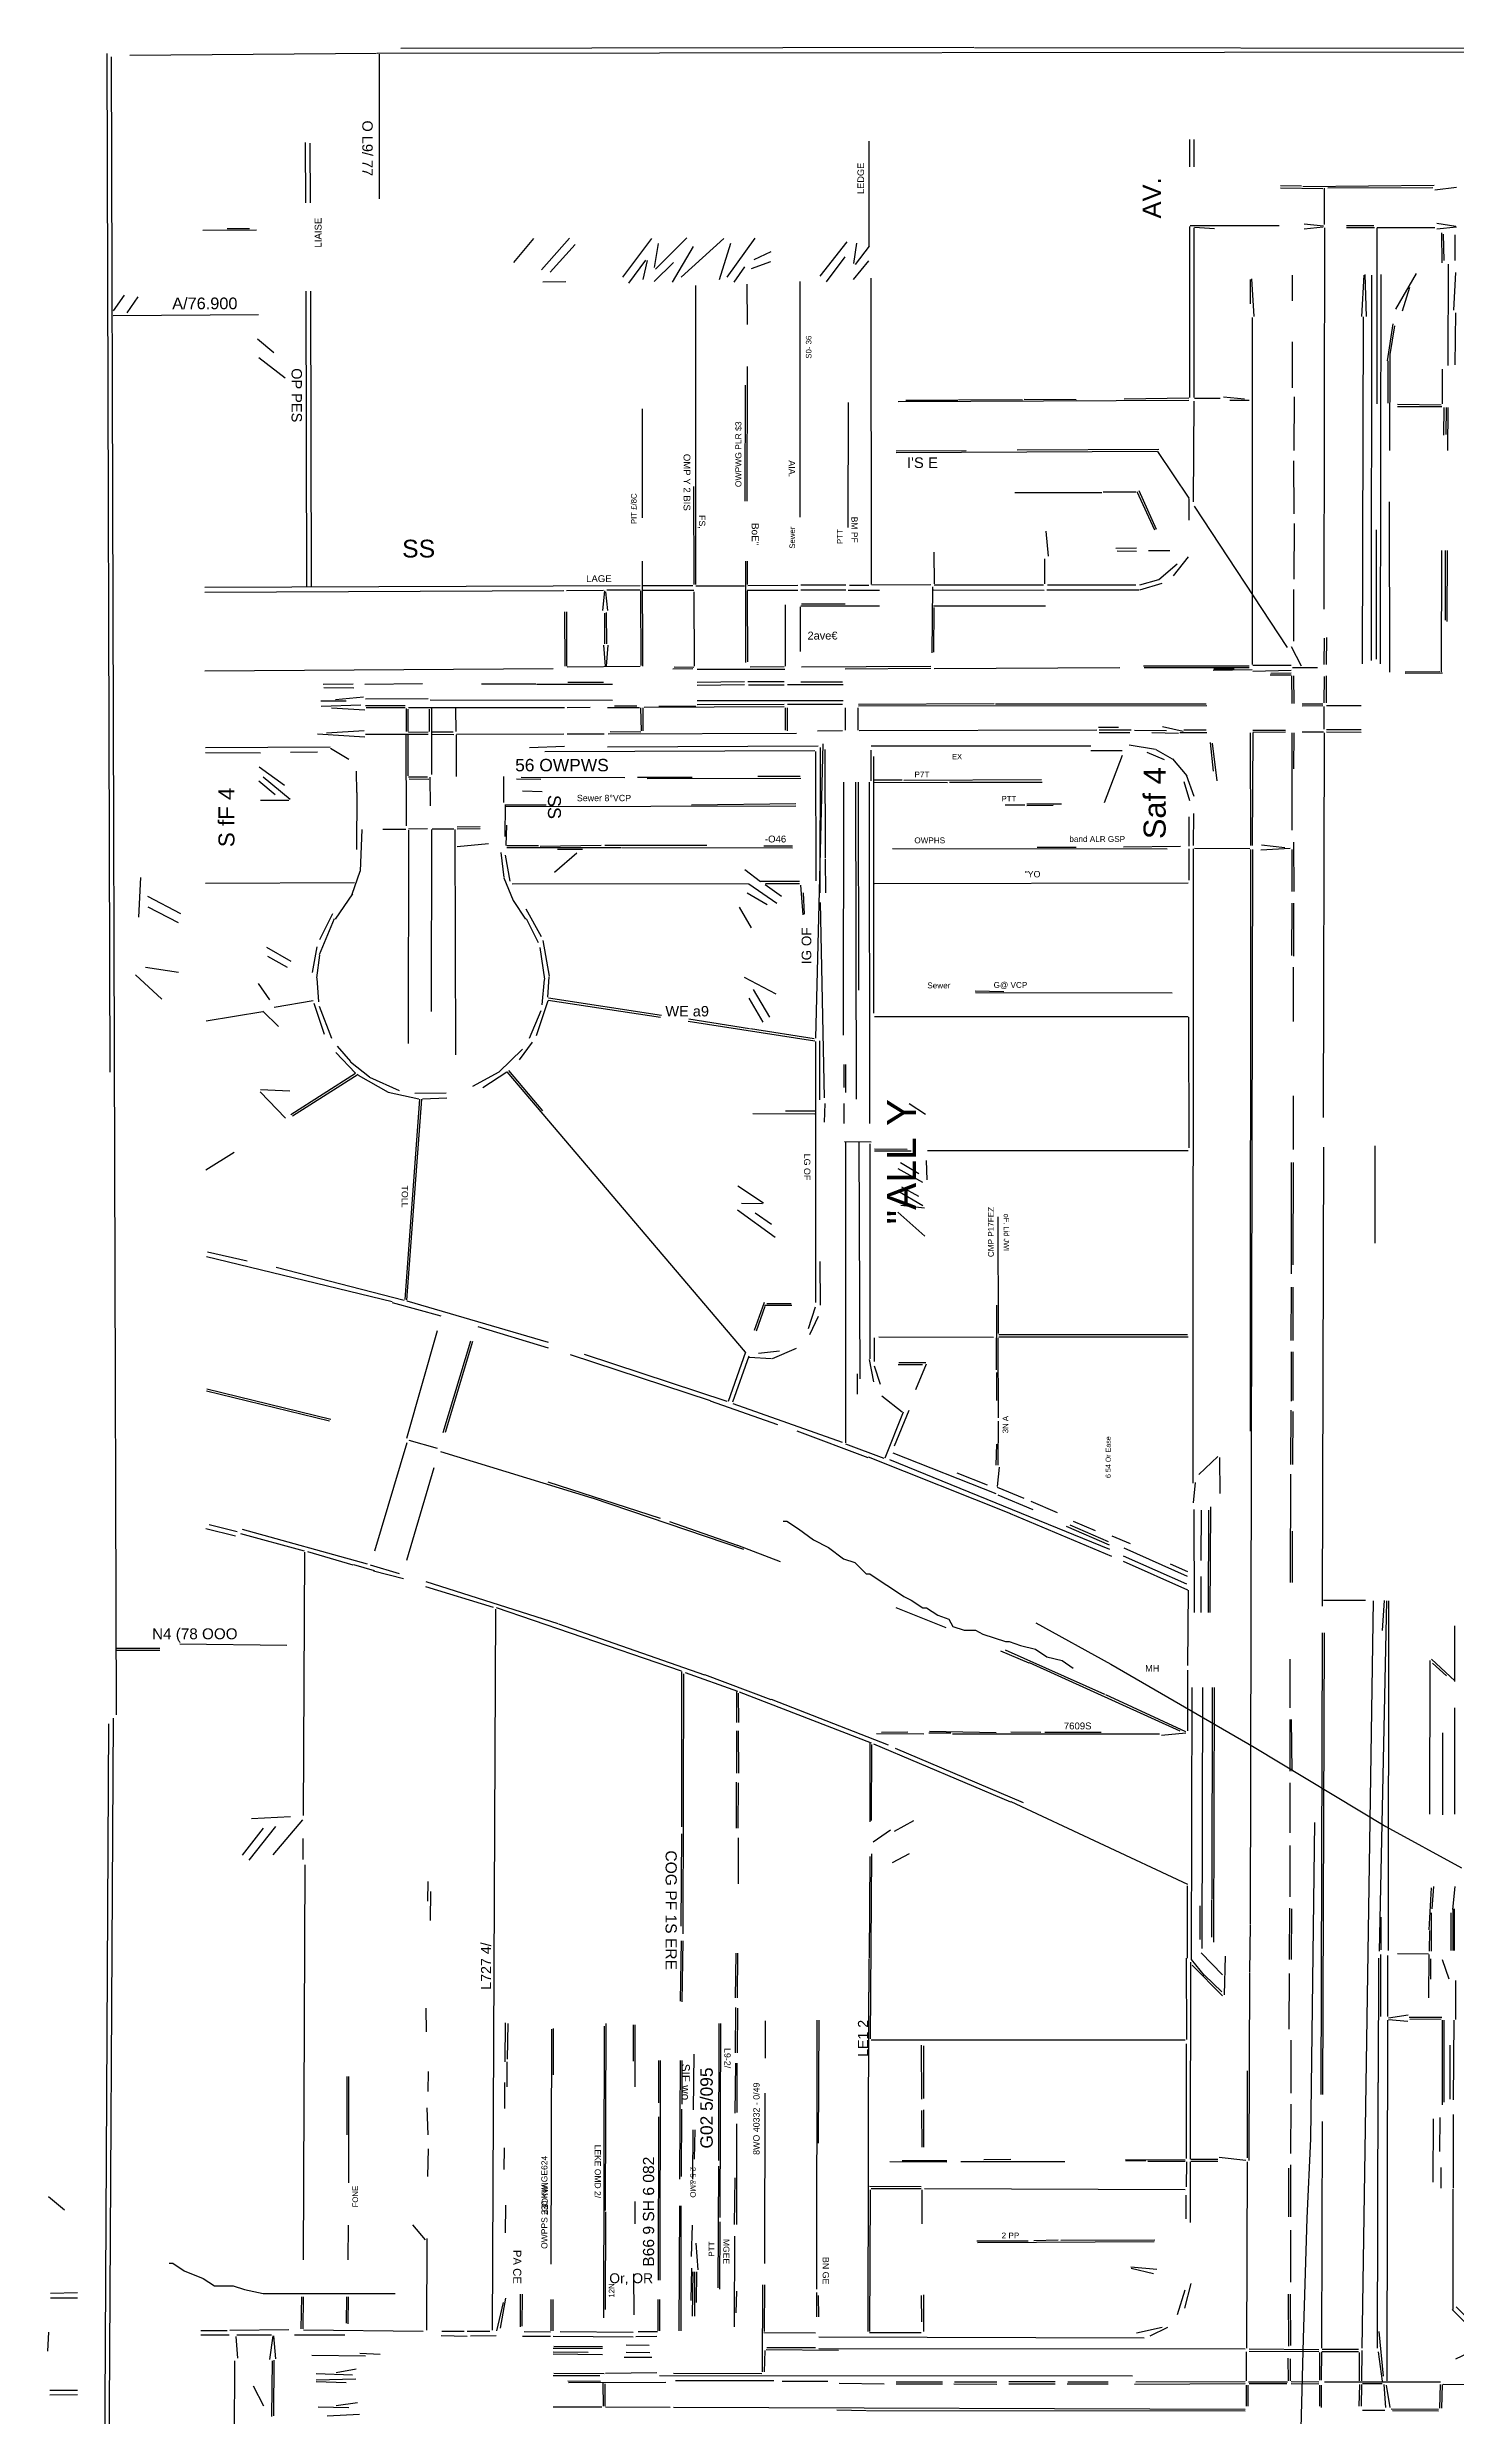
# Model space of a CAD drawing. Header units: feet. Extents: x 12 to 960, y 13 to 702.
# Drawn here: x 11.9 to 223, y 346.9 to 701.8 of the extents above; entities that cross this region are included whole.
import ezdxf
from ezdxf.enums import TextEntityAlignment as Align

# ---------------------------------------------------------------- set-up
doc = ezdxf.new("R2010")
doc.units = ezdxf.units.FT
for name, color, linetype in [('AGUA', 4, 'CONTINUOUS'), ('ALCANTARILLADO', 2, 'CONTINUOUS'), ('EJE_VIA', 7, 'CONTINUOUS'), ('TEXTO', 7, 'CONTINUOUS')]:
    doc.layers.add(name, color=color, linetype=linetype)
doc.styles.add('CAD_TEXT', font='Arial')

msp = doc.modelspace()

# ---------------------------------------------------------------- linework, layer by layer
at = {"layer": 'AGUA'}
for p, q in [((122.12, 481.06), (122.67, 481.06)), ((122.67, 481.06), (124.38, 479.93)), ((124.38, 479.93), (126.62, 478.25)), ((126.62, 478.25), (128.88, 477.12)), ((128.88, 477.12), (131.14, 475.43)), ((131.14, 475.43), (132.82, 474.86)), ((132.82, 474.86), (134.53, 473.17)), ((134.53, 473.17), (135.08, 473.17)), ((135.08, 473.17), (136.79, 472.04)), ((136.79, 472.04), (138.48, 470.91)), ((138.48, 470.91), (140.16, 469.78)), ((140.16, 469.78), (141.29, 469.23)), ((141.29, 469.23), (143, 468.1)), ((143, 468.1), (143.55, 468.1)), ((143.55, 468.1), (145.26, 466.97)), ((145.26, 466.97), (146.94, 466.39)), ((146.94, 466.39), (147.5, 465.26)), ((147.5, 465.26), (149.21, 464.71)), ((159.93, 465.83), (171.21, 459.63)), ((149.21, 464.71), (150.89, 464.71)), ((150.89, 464.71), (152.02, 464.13)), ((152.02, 464.13), (153.71, 463.57)), ((153.71, 463.57), (155.41, 463.02)), ((155.41, 463.02), (155.97, 463.02)), ((155.97, 463.02), (157.67, 462.44)), ((157.67, 462.44), (159.91, 461.89)), ((159.91, 461.89), (161.62, 460.76)), ((161.62, 460.76), (163.88, 460.18)), ((163.88, 460.18), (165.56, 459.05)), ((171.21, 459.63), (192.65, 447.21)), ((192.65, 447.21), (212.4, 435.35)), ((201.69, 435.93), (201.11, 388.52)), ((212.4, 435.35), (223.7, 429.15)), ((201.11, 388.52), (200.56, 376.66)), ((200.56, 376.66), (199.98, 358.61)), ((30.12, 369.9), (30.68, 369.9)), ((30.68, 369.9), (32.38, 368.76)), ((32.38, 368.76), (35.2, 367.63)), ((35.2, 367.63), (36.91, 366.5)), ((36.91, 366.5), (39.72, 366.5)), ((39.72, 366.5), (41.41, 365.95)), ((41.41, 365.95), (44.22, 365.37)), ((44.22, 365.37), (63.99, 365.37)), ((199.98, 358.61), (199.43, 335.47))]:
    msp.add_line(p, q, dxfattribs=at)
at = {"layer": 'ALCANTARILLADO'}
for p, q in [((124.62, 666.75), (124.62, 631.44)), ((100.68, 621.16), (35.47, 620.91)), ((80.57, 588.35), (86.61, 588.35)), ((135.78, 556.64), (182.76, 556.64))]:
    msp.add_line(p, q, dxfattribs=at)
at = {"layer": 'EJE_VIA'}
for p, q in [((20.78, 700.92), (21.25, 548.31)), ((21.45, 700.4), (22.18, 452.06)), ((61.2, 700.9), (24.22, 700.62)), ((261.3, 701.14), (61.3, 700.92)), ((61.56, 700.81), (61.57, 679.15)), ((150.68, 701.79), (64.84, 701.65)), ((150.78, 701.82), (480.78, 701.33)), ((50.47, 687.59), (50.54, 678.52)), ((51.21, 687.48), (51.24, 678.52)), ((134.94, 687.79), (134.94, 672.06)), ((182.95, 688), (182.95, 683.94)), ((183.61, 688), (183.61, 683.94)), ((196.61, 681.11), (199.74, 681.09)), ((196.62, 680.78), (202.97, 680.68)), ((219.64, 681.11), (199.95, 680.93)), ((203.14, 680.71), (203.15, 675.29)), ((219.43, 680.79), (203.7, 680.73)), ((222.98, 680.84), (219.73, 680.44)), ((43.18, 674.43), (35.16, 674.41)), ((38.8, 674.69), (42.14, 674.68)), ((182.95, 674.98), (182.95, 649.36)), ((196.41, 675.08), (183.07, 675.07)), ((183.61, 674.77), (183.62, 649.36)), ((183.7, 674.88), (186.73, 674.69)), ((200.13, 675.41), (203.07, 675.08)), ((202.98, 674.89), (200.14, 674.61)), ((203.2, 674.77), (203.12, 617.69)), ((206.51, 675.16), (210.57, 675.13)), ((206.51, 674.84), (210.68, 674.83)), ((211.04, 674.77), (211.03, 648.42)), ((211.09, 674.84), (219.74, 674.83)), ((220.02, 675.49), (222.86, 675.04)), ((222.97, 674.9), (220.03, 674.58)), ((84.69, 673.17), (81.69, 669.6)), ((90.11, 673.25), (85.9, 668.49)), ((90.93, 672.31), (87.21, 668.14)), ((102.36, 673.19), (98.05, 667.42)), ((103.36, 672.42), (102.75, 668.84)), ((107.68, 673.29), (102.99, 668.61)), ((108.61, 672.01), (105.47, 666.65)), ((113.22, 673.17), (106.8, 667.39)), ((114.19, 672.45), (112.49, 666.98)), ((117.85, 673.22), (113.68, 667.42)), ((120.27, 671.21), (117.71, 669.98)), ((131.64, 672.69), (127.61, 667.54)), ((133.1, 672.51), (132.65, 669.45)), ((134.96, 672.03), (132.91, 669.3)), ((220.73, 674.04), (220.75, 669.56)), ((220.98, 673.84), (221.09, 669.88)), ((222.71, 673.73), (222.73, 669.88)), ((101.47, 669.96), (98.95, 666.48)), ((101.71, 669.88), (101.1, 667.04)), ((105.66, 669.58), (102.76, 666.76)), ((116.3, 668.97), (114.7, 666.67)), ((120.19, 669.68), (117.33, 668.67)), ((131.35, 670.46), (128.52, 666.7)), ((134.88, 669.87), (132.57, 667.03)), ((135.25, 667.27), (135.28, 621.34)), ((198.34, 667.69), (198.33, 663.84)), ((209.1, 667.69), (208.76, 661.53)), ((209.23, 667.79), (209.46, 661.53)), ((210.26, 667.69), (210.18, 609.98)), ((211.61, 667.79), (211.55, 609.46)), ((216.92, 667.95), (213.85, 662.6)), ((221.72, 669.36), (221.68, 654.15)), ((222.82, 668.1), (222.53, 662.47)), ((23.4, 664.69), (21.73, 662.34)), ((25.44, 664.45), (23.77, 662.06)), ((50.61, 665.29), (50.68, 621.02)), ((51.3, 665.29), (51.38, 621.13)), ((89.53, 666.71), (86.09, 666.67)), ((108.95, 666.13), (108.98, 621.34)), ((116.65, 666.34), (116.72, 660.29)), ((192.06, 667.06), (192.07, 663.42)), ((192.27, 667.16), (192.63, 661.53)), ((215.92, 665.84), (214.82, 662.31)), ((43.49, 661.75), (21.72, 661.62)), ((192.36, 661.34), (192.36, 609.36)), ((209, 661.44), (208.86, 609.46)), ((213.42, 660.43), (212.56, 654.89)), ((213.69, 660.12), (212.96, 655.83)), ((222.8, 662.07), (222.72, 654.25)), ((43.33, 658.14), (45.79, 656.12)), ((198.33, 657.69), (198.33, 650.81)), ((43.54, 655.36), (47.5, 652.33)), ((116.72, 654.04), (116.64, 633.84)), ((212.68, 654.88), (212.67, 648.52)), ((212.98, 655.81), (212.94, 641.44)), ((220.8, 653.63), (220.8, 648.42)), ((116.41, 651.23), (116.37, 633.84)), ((188.05, 649.48), (191.2, 649.18)), ((198.64, 649.46), (198.6, 641.44)), ((100.97, 647.69), (100.97, 631.34)), ((131.83, 648.63), (131.79, 629.88)), ((182.87, 648.92), (139.32, 648.73)), ((140.47, 648.97), (148.28, 648.96)), ((148.38, 649.07), (157.97, 649)), ((158.18, 649.12), (165.99, 649.09)), ((182.86, 649.27), (173.18, 649.11)), ((183.62, 648.84), (183.53, 633.73)), ((183.7, 649.25), (187.55, 649.25)), ((191.93, 648.93), (189.01, 648.93)), ((214.11, 648.37), (220.68, 648.28)), ((214.11, 648.04), (220.78, 648.02)), ((221.09, 647.9), (221.03, 643.73)), ((221.4, 647.9), (221.39, 643.84)), ((221.69, 647.9), (221.6, 641.44)), ((149.53, 641.39), (139.01, 641.36)), ((178.18, 641.29), (139.01, 641.08)), ((178.39, 641.59), (157.14, 641.51)), ((178.2, 641.28), (182.85, 634.28)), ((198.56, 639.88), (198.62, 631.96)), ((108.65, 636.02), (108.74, 621.34)), ((175.09, 635.31), (177.71, 629.54)), ((175.36, 635.45), (177.97, 629.67)), ((169.84, 635.11), (156.82, 635.1)), ((170.05, 635.23), (174.95, 635.23)), ((182.88, 634.25), (182.89, 631.02)), ((183.66, 633.08), (197.61, 611.93)), ((212.9, 633.73), (212.92, 608.21)), ((161.46, 629.34), (161.82, 625.59)), ((198.64, 630.5), (198.58, 622.17)), ((210.96, 629.56), (210.95, 610.19)), ((100.97, 624.88), (101.05, 609.15)), ((116.44, 624.88), (116.46, 609.67)), ((116.71, 624.88), (116.7, 621.34)), ((144.69, 626.23), (144.71, 621.44)), ((161.27, 625.19), (161.27, 621.44)), ((175.05, 626.79), (171.93, 626.78)), ((172.13, 626.4), (175.05, 626.36)), ((180.05, 626.42), (176.82, 626.4)), ((182.78, 625.49), (180.5, 622.65)), ((220.72, 626.44), (220.67, 608.21)), ((221.28, 626.44), (221.27, 616.02)), ((221.58, 626.44), (221.53, 615.81)), ((108.59, 621.18), (101.09, 621.18)), ((109.01, 621.18), (116.3, 621.18)), ((124.32, 621.23), (116.82, 621.18)), ((131.51, 621.24), (124.74, 621.24)), ((132.03, 621.24), (134.95, 621.24)), ((144.22, 621.29), (135.36, 621.26)), ((161.09, 621.25), (144.74, 621.25)), ((174.95, 621.26), (161.72, 621.24)), ((178.31, 622.07), (175.46, 621.25)), ((178.82, 621.49), (175.47, 620.49)), ((181.14, 624.4), (178.39, 622.06)), ((89.22, 620.43), (35.47, 620.18)), ((95.16, 620.48), (89.64, 620.39)), ((95.34, 620.4), (95.04, 617.46)), ((95.48, 620.29), (95.8, 617.46)), ((100.68, 620.53), (95.68, 620.5)), ((100.71, 620.4), (100.8, 609.25)), ((101.09, 620.52), (108.7, 620.51)), ((108.73, 620.29), (108.75, 609.15)), ((116.69, 620.4), (116.77, 609.77)), ((116.72, 620.52), (124.32, 620.52)), ((122.39, 618.31), (122.39, 609.15)), ((124.64, 618), (124.65, 611.34)), ((131.51, 620.52), (124.74, 620.52)), ((136.51, 618.11), (124.74, 618.11)), ((124.84, 618.45), (131.41, 618.45)), ((131.82, 620.52), (136.51, 620.52)), ((144.46, 621.02), (144.35, 611.13)), ((144.64, 620.54), (161.2, 620.53)), ((161.41, 618.12), (144.64, 618.12)), ((144.65, 617.9), (144.64, 611.23)), ((175.36, 620.53), (161.61, 620.52)), ((198.57, 620.61), (198.57, 612.9)), ((89.33, 617.27), (89.37, 609.15)), ((89.62, 617.27), (89.64, 609.15)), ((95.31, 617.06), (95.33, 612.48)), ((95.56, 617.17), (95.63, 612.48)), ((95.16, 612.29), (95.42, 609.15)), ((95.83, 612.3), (95.56, 609.15)), ((198.21, 612.08), (199.68, 609.17)), ((203.14, 613.31), (203.12, 609.36)), ((203.5, 613.42), (203.44, 609.36)), ((87.66, 608.71), (35.47, 608.38)), ((100.68, 609.06), (89.74, 609)), ((108.59, 608.72), (105.57, 608.69)), ((105.78, 609.01), (108.7, 609)), ((109.22, 608.7), (122.34, 608.7)), ((122.24, 609.01), (117.14, 609)), ((144.22, 609.08), (124.84, 609)), ((144.22, 608.78), (131.41, 608.7)), ((172.55, 608.88), (144.74, 608.75)), ((176.09, 609.2), (191.93, 609.19)), ((191.93, 608.88), (176.2, 608.86)), ((192.35, 608.58), (186.51, 608.49)), ((186.61, 608.73), (189.64, 608.73)), ((198.18, 608.47), (192.44, 608.35)), ((198.18, 609.25), (192.45, 609.24)), ((198.18, 607.77), (195.05, 607.76)), ((198.18, 608.09), (195.16, 608.05)), ((198.27, 607.69), (198.28, 603.52)), ((198.39, 608.93), (202.14, 608.92)), ((198.56, 607.69), (198.62, 603.52)), ((203.13, 607.59), (203.08, 603.63)), ((203.44, 607.69), (203.43, 603.63)), ((220.47, 608.3), (215.26, 608.24)), ((220.89, 608.08), (215.26, 608.05)), ((56.61, 603.91), (52.86, 603.9)), ((57.66, 606.41), (53.18, 606.36)), ((53.28, 605.94), (57.76, 605.89)), ((59.24, 604.48), (55.06, 604.1)), ((68.07, 606.47), (59.43, 606.37)), ((68.91, 604.24), (59.53, 604.19)), ((69.22, 604.07), (96.51, 604.06)), ((85.05, 606.43), (76.93, 606.43)), ((85.16, 606.44), (96.51, 606.44)), ((95.16, 606.66), (89.84, 606.66)), ((116.3, 606.78), (109.22, 606.69)), ((116.3, 606.33), (109.22, 606.23)), ((131.09, 603.94), (109.22, 603.92)), ((122.24, 603.39), (109.22, 603.36)), ((122.24, 606.79), (116.82, 606.78)), ((116.93, 606.32), (122.24, 606.32)), ((131.09, 606.32), (122.76, 606.32)), ((130.99, 603.4), (122.76, 603.39)), ((124.74, 606.79), (130.99, 606.79)), ((153.7, 603.51), (133.38, 603.38)), ((153.91, 603.49), (185.47, 603.48)), ((199.84, 603.48), (202.97, 603.47)), ((58.81, 603.29), (52.87, 603.1)), ((54.43, 602.89), (59.44, 602.59)), ((65.47, 603.19), (59.53, 603.19)), ((65.47, 602.91), (59.64, 602.87)), ((65.6, 602.79), (65.6, 599.36)), ((65.87, 602.69), (65.86, 599.36)), ((89.32, 602.91), (65.99, 602.91)), ((69.08, 602.69), (69.05, 599.36)), ((69.42, 602.79), (69.42, 592.9)), ((73.03, 602.79), (73.07, 599.36)), ((93.18, 602.93), (89.74, 602.91)), ((95.78, 602.95), (100.57, 602.92)), ((100.16, 603.13), (96.82, 603.13)), ((100.74, 602.9), (100.83, 599.46)), ((101.1, 602.9), (101.09, 599.46)), ((122.24, 603.05), (101.3, 602.94)), ((103.49, 603.13), (109.01, 603.13)), ((122.39, 602.9), (122.39, 599.56)), ((122.7, 602.9), (122.7, 599.46)), ((131.37, 602.9), (131.37, 599.56)), ((133.28, 602.9), (133.28, 599.56)), ((185.57, 603.19), (133.39, 603.12)), ((169.32, 599.99), (172.34, 599.98)), ((178.93, 600.07), (182.04, 599.38)), ((202.97, 603.17), (199.84, 603.16)), ((203.09, 603.11), (203.1, 599.67)), ((208.7, 603.17), (203.49, 603.17)), ((54.22, 596.99), (35.57, 596.88)), ((52.35, 596.25), (48.28, 596.18)), ((52.35, 599), (59.44, 598.54)), ((59.34, 599.42), (53.7, 599.11)), ((54.27, 596.86), (57.05, 595.19)), ((68.91, 598.92), (59.53, 598.9)), ((65.59, 598.84), (65.63, 585.19)), ((65.89, 598.84), (65.89, 592.69)), ((68.91, 599.26), (65.99, 599.21)), ((72.66, 599.26), (69.53, 599.25)), ((69.53, 598.93), (72.76, 598.92)), ((73.09, 598.84), (73.1, 592.59)), ((89.22, 598.95), (73.18, 598.92)), ((89.32, 597.1), (84.1, 596.9)), ((126.82, 596.44), (86.41, 596.28)), ((95.26, 598.96), (89.74, 598.94)), ((127.34, 597.16), (95.78, 597.01)), ((124.11, 599.05), (95.89, 598.97)), ((96.2, 599.32), (100.78, 599.31)), ((128.05, 597.48), (126.92, 553.42)), ((126.94, 596.34), (126.98, 576.96)), ((130.99, 599.46), (127.24, 599.39)), ((127.62, 596.96), (127.61, 575.19)), ((128.35, 596.65), (128.37, 580.4)), ((169.11, 599.52), (133.49, 599.44)), ((135.21, 596.54), (135.21, 591.96)), ((135.26, 597.19), (168.18, 597.19)), ((172.86, 596.46), (168.18, 596.46)), ((174.22, 599.53), (169.43, 599.52)), ((169.43, 599.17), (174.01, 599.17)), ((173.93, 597.33), (177.9, 596.69)), ((174.74, 599.53), (179.53, 599.51)), ((176.58, 596.24), (179.18, 595.15)), ((177.34, 599.2), (181.31, 599.11)), ((177.91, 596.65), (180.35, 595.27)), ((181.51, 599.17), (185.57, 599.17)), ((185.47, 599.52), (182.14, 599.52)), ((186.06, 597.7), (186.54, 593.41)), ((186.36, 597.58), (187.05, 591.96)), ((192.07, 599.15), (192.12, 582.27)), ((192.44, 599.15), (192.37, 582.27)), ((192.45, 599.56), (197.34, 599.52)), ((197.34, 599.25), (192.45, 599.21)), ((198.28, 599.15), (198.31, 584.56)), ((198.59, 599.15), (198.56, 593.73)), ((203.07, 599.26), (199.84, 599.24)), ((203.13, 599.15), (202.98, 541.54)), ((208.7, 599.58), (203.49, 599.58)), ((203.49, 599.29), (208.7, 599.23)), ((35.57, 596.18), (43.8, 596.13)), ((43.59, 594.07), (47.38, 591.29)), ((58.12, 593.42), (58.16, 590.19)), ((135.61, 595.61), (135.61, 557.17)), ((172.89, 595.74), (170.18, 588.68)), ((180.41, 595.25), (182.58, 592.68)), ((182.47, 592.84), (183.63, 589.64)), ((43.56, 591.94), (46.02, 589.89)), ((44.22, 592.56), (48.24, 589.2)), ((58.23, 590.19), (58.2, 581.65)), ((68.8, 592.52), (65.99, 592.48)), ((66.09, 592.25), (69.01, 592.19)), ((69.19, 592.48), (69.23, 588.21)), ((80.2, 592.59), (80.21, 588.73)), ((82.14, 592.24), (85.78, 592.21)), ((82.86, 592.48), (98.39, 592.47)), ((83.07, 590.44), (85.99, 590.37)), ((100.26, 592.49), (108.49, 592.49)), ((124.74, 592.32), (101.72, 592.24)), ((124.64, 592.59), (118.28, 592.59)), ((131.13, 591.75), (131.1, 553.84)), ((132.96, 591.75), (133.06, 544.25)), ((133.34, 591.75), (133.38, 560.61)), ((134.97, 591.75), (135.03, 540.61)), ((135.68, 591.77), (146.72, 591.73)), ((139.95, 592.06), (135.78, 592.06)), ((160.78, 592.08), (140.16, 591.99)), ((147.03, 591.77), (160.89, 591.77)), ((182.14, 591.86), (182.99, 589.02)), ((43.8, 589.06), (48.07, 589.05)), ((80.44, 588.42), (80.41, 583.63)), ((124.01, 588.18), (80.57, 588.08)), ((124.01, 588.52), (108.39, 588.33)), ((155.36, 588.37), (158.28, 588.36)), ((163.8, 588.48), (158.59, 588.48)), ((162.55, 588.24), (158.59, 588.19)), ((182.88, 586.54), (182.89, 582.17)), ((183.59, 587.06), (183.54, 582.27)), ((58.99, 584.67), (58.73, 578.42)), ((62.14, 584.71), (65.57, 584.71)), ((65.95, 584.56), (65.92, 552.59)), ((68.8, 584.77), (65.99, 584.72)), ((69.44, 584.67), (69.35, 557.38)), ((69.53, 584.77), (72.76, 584.76)), ((72.9, 584.67), (72.99, 550.92)), ((76.72, 585.05), (73.28, 585.03)), ((76.72, 584.77), (73.28, 584.74)), ((77.98, 582.53), (73.28, 582.08)), ((80.63, 585.29), (80.53, 582.27)), ((80.68, 582.26), (85.47, 582.25)), ((94.84, 582.26), (85.68, 582.12)), ((110.68, 582.27), (95.36, 582.25)), ((123.49, 582.17), (119.22, 582.17)), ((181.61, 582.11), (173.07, 582.04)), ((193.78, 582.39), (197.24, 581.96)), ((198.56, 582.79), (198.59, 575.4)), ((79.78, 581.24), (80.23, 577.46)), ((80.43, 580.81), (81.14, 576.95)), ((80.68, 581.96), (97.76, 581.95)), ((91.21, 581.13), (87.83, 578.23)), ((92.03, 581.66), (88.28, 581.65)), ((97.86, 581.98), (123.49, 581.94)), ((116.37, 578.65), (118.7, 576.89)), ((128.4, 580.29), (128.45, 575.19)), ((138.49, 581.81), (179.64, 581.75)), ((165.99, 581.97), (160.16, 581.97)), ((182.88, 581.75), (182.88, 577.06)), ((183.54, 581.75), (183.45, 486.75)), ((183.7, 581.86), (192.03, 581.8)), ((192.43, 581.65), (192.04, 420.71)), ((192.1, 581.65), (192.04, 494.56)), ((198.07, 581.83), (193.68, 581.58)), ((198.3, 581.65), (198.28, 575.4)), ((25.81, 577.48), (25.54, 571.54)), ((57.86, 576.69), (35.57, 576.56)), ((57.59, 575.02), (55, 571.23)), ((58.67, 578.39), (57.47, 574.94)), ((80.26, 577.42), (81.64, 574.01)), ((116.93, 576.54), (81.51, 576.48)), ((116.7, 575.16), (119.71, 573.45)), ((116.96, 576.54), (121.16, 573.61)), ((124.53, 576.86), (118.7, 576.86)), ((119.38, 576.42), (121.84, 574.69)), ((124.53, 576.54), (119.43, 576.52)), ((124.68, 576.35), (125.03, 571.86)), ((125.08, 575.19), (125.23, 571.96)), ((182.76, 576.65), (135.78, 576.55)), ((26.89, 574.69), (31.84, 572.1)), ((26.92, 573.1), (31.48, 570.76)), ((54.57, 572.05), (52.65, 568.16)), ((81.65, 574.04), (83.52, 571.25)), ((83.53, 572.77), (85.87, 568.62)), ((115.49, 573.02), (117.31, 569.96)), ((127.62, 573.73), (128.26, 544.46)), ((198.28, 573.63), (198.27, 565.81)), ((198.57, 573.63), (198.54, 565.71)), ((54.84, 571.28), (52.59, 565.9)), ((83.59, 571.34), (85.41, 567.76)), ((86.08, 568.04), (87.04, 562.69)), ((44.71, 567.03), (48.35, 564.92)), ((44.87, 565.68), (47.81, 564.03)), ((52.26, 567.08), (51.56, 563.26)), ((52.65, 565.84), (52.21, 562.47)), ((85.64, 566.97), (86.34, 562.26)), ((25.05, 562.89), (29, 559.24)), ((26.58, 564.06), (31.52, 563.31)), ((43.45, 561.62), (45.16, 559.15)), ((52.22, 562.38), (52.5, 558.83)), ((86.32, 562.18), (85.95, 558.4)), ((86.97, 562.59), (86.82, 559.56)), ((116.28, 562.53), (120.98, 560.06)), ((198.49, 564.04), (198.49, 555.92)), ((44.13, 557.37), (35.66, 555.94)), ((44.17, 557.43), (46.51, 555.18)), ((51.71, 559.01), (45.87, 558)), ((51.78, 558.65), (53.36, 554.03)), ((52.58, 558.22), (54.46, 553.39)), ((85.78, 557.48), (84.03, 553.35)), ((86.84, 559.01), (85.12, 553.78)), ((86.91, 559.12), (103.72, 556.56)), ((86.93, 559.46), (103.87, 556.84)), ((116.95, 559.41), (119.04, 555.83)), ((117.62, 560.69), (120.06, 556.55)), ((150.88, 560.48), (155.16, 560.42)), ((150.89, 560.24), (180.36, 560.19)), ((107.87, 555.98), (126.83, 553.03)), ((107.95, 556.29), (117.05, 554.87)), ((117.2, 554.85), (126.74, 553.35)), ((182.81, 556.54), (182.86, 536.96)), ((55.07, 551.25), (58.04, 548.18)), ((55.3, 552.23), (57.27, 549.9)), ((83.06, 551.76), (79.52, 548.32)), ((84.48, 552.8), (82.56, 550.16)), ((126.94, 552.9), (126.94, 513.84)), ((127.54, 553), (127.55, 544.15)), ((58.01, 548.1), (48.33, 541.95)), ((58.41, 547.96), (48.6, 541.75)), ((57.26, 549.88), (60.11, 547.63)), ((58.41, 547.86), (62.92, 545.34)), ((60.14, 547.56), (64.56, 545.57)), ((79.48, 548.3), (75.56, 546.16)), ((80.7, 548.33), (77.1, 545.98)), ((80.7, 548.35), (116.41, 506.36)), ((80.95, 548.57), (86.05, 542.53)), ((131.18, 549.46), (131.18, 546.02)), ((131.46, 549.46), (131.44, 545.29)), ((43.76, 545.35), (47.56, 541.45)), ((43.8, 545.71), (48.18, 545.53)), ((62.95, 545.31), (67.52, 544.31)), ((67.64, 544.26), (65.42, 514.25)), ((67.92, 544.26), (65.67, 514.14)), ((71.62, 545.15), (66.93, 545.14)), ((71.72, 544.41), (68.07, 544.27)), ((128.32, 543.62), (128.23, 540.81)), ((131.19, 543.63), (131.18, 540.61)), ((140.96, 543.62), (143.41, 542.04)), ((198.49, 544.77), (198.49, 536.75)), ((117.55, 542.13), (126.82, 542.08)), ((126.82, 542.48), (122.45, 542.48)), ((39.86, 536.27), (35.61, 533.63)), ((131.3, 537.92), (135.26, 537.89)), ((131.46, 537.79), (131.45, 492.79)), ((133.45, 537.79), (133.6, 502.38)), ((135.08, 537.59), (135.09, 505.4)), ((135.78, 536.83), (140.68, 536.79)), ((141.3, 536.5), (135.78, 536.5)), ((143.7, 536.59), (182.76, 536.58)), ((203.05, 537.06), (202.85, 468.31)), ((210.76, 537.27), (210.76, 522.69)), ((139.26, 533.91), (142.95, 531.83)), ((139.69, 534.79), (142.42, 533.13)), ((143.51, 535.09), (143.63, 532.17)), ((198.2, 534.77), (198.19, 518.11)), ((198.48, 534.77), (198.45, 519.46)), ((115.29, 531.27), (119.15, 528.74)), ((139.3, 530.54), (143, 528.36)), ((139.85, 531.16), (142.38, 529.74)), ((115.26, 527.69), (120.9, 523.58)), ((115.88, 528.7), (119.01, 528.65)), ((117.93, 527.27), (120.34, 525.57)), ((139.28, 527.34), (143.31, 523.76)), ((139.73, 528.39), (143.28, 528.01)), ((154.26, 526.65), (154.29, 509.15)), ((35.7, 520.71), (63.52, 513.95)), ((35.85, 521.39), (41.79, 520.04)), ((46.16, 519.1), (65.32, 514.16)), ((127.59, 519.98), (127.63, 513.42)), ((198.2, 516.13), (198.16, 508.11)), ((198.45, 516.13), (198.45, 508.11)), ((63.52, 513.84), (70.84, 511.81)), ((65.71, 514.05), (86.92, 507.87)), ((119.26, 513.82), (117.76, 509.63)), ((119.35, 513.24), (118.04, 509.51)), ((123.39, 513.36), (119.32, 513.35)), ((119.64, 513.67), (123.28, 513.67)), ((126.91, 513.11), (125.83, 509.89)), ((127.34, 511.7), (126.05, 508.96)), ((154.06, 513.42), (154.03, 503.73)), ((70.25, 509.57), (65.66, 493.42)), ((75.25, 508.01), (71.13, 494.27)), ((75.54, 507.98), (71.44, 494.35)), ((76.36, 510.24), (86.88, 507.05)), ((135.73, 508.52), (135.73, 504.98)), ((136.41, 508.65), (153.59, 508.64)), ((154.27, 508.52), (154.3, 496.54)), ((182.66, 508.97), (154.43, 508.95)), ((154.43, 508.67), (182.76, 508.67)), ((90.19, 506.03), (111.16, 499.13)), ((92.3, 506.1), (113.67, 499.05)), ((116.44, 506.36), (113.86, 498.99)), ((116.96, 505.77), (114.49, 498.88)), ((117.02, 505.64), (120.37, 505.45)), ((121.54, 506.52), (118.38, 506.16)), ((124.07, 506.93), (120.47, 505.39)), ((134.98, 505.3), (135.65, 501.93)), ((135.75, 504.35), (136.64, 501.59)), ((142.97, 504.5), (139.32, 504.47)), ((143.49, 504.8), (139.43, 504.8)), ((143.53, 504.59), (141.94, 500.75)), ((198.2, 506.44), (198.19, 499.04)), ((198.47, 506.44), (198.44, 499.15)), ((35.69, 500.56), (54.15, 496.07)), ((35.75, 500.9), (54.33, 496.35)), ((133.21, 503.11), (133.2, 500.08)), ((154.05, 503.31), (154.07, 499.15)), ((111.15, 499.11), (121.25, 495.53)), ((114.56, 498.7), (130.95, 492.88)), ((136.88, 499.85), (139.93, 497.44)), ((140.06, 497.41), (137.33, 490.51)), ((140.91, 497.62), (138.74, 492.32)), ((198.14, 497.69), (198.09, 489.56)), ((198.46, 497.48), (198.39, 489.56)), ((124.16, 494.57), (134.78, 490.62)), ((154.31, 496.02), (154.27, 489.46)), ((65.74, 492.81), (60.87, 476.55)), ((66.02, 493.21), (70.27, 491.98)), ((70.76, 491.48), (93.45, 484.54)), ((131.44, 492.66), (137.17, 490.5)), ((134.83, 490.68), (156.14, 482.19)), ((138.05, 490.28), (170.97, 476.86)), ((138.52, 491.31), (153.95, 485.2)), ((154.08, 492.59), (153.95, 489.46)), ((187.21, 490.73), (184.36, 488.07)), ((187.48, 490.61), (187.51, 485.19)), ((69.79, 489.03), (65.68, 475.19)), ((86.85, 486.94), (103.66, 481.52)), ((148.11, 488.31), (152.67, 486.48)), ((154.48, 489.17), (154.18, 486.24)), ((183.82, 486.87), (183.53, 483.83)), ((198.08, 488.11), (198.06, 471.86)), ((93.5, 484.58), (116.17, 476.87)), ((154.16, 486.13), (158.15, 484.5)), ((154.27, 485), (159.48, 482.82)), ((159.18, 484.05), (163.13, 482.37)), ((183.63, 482.79), (183.68, 467.38)), ((184.71, 482.69), (184.69, 475.19)), ((185.8, 482.69), (185.79, 467.38)), ((186.11, 483.21), (186.04, 467.38)), ((35.62, 479.97), (40.08, 478.85)), ((36.13, 480.55), (40.32, 479.51)), ((40.79, 479.19), (50.32, 476.6)), ((41.06, 479.86), (59.79, 474.65)), ((105.08, 480.99), (115.23, 477.49)), ((156.12, 482.2), (171.3, 475.81)), ((164.49, 480.31), (170.92, 477.54)), ((165.06, 480.52), (170.8, 478.03)), ((165.55, 481.08), (168.84, 479.65)), ((198.37, 479.57), (198.34, 471.86)), ((50.41, 476.44), (50.21, 436.96)), ((50.84, 476.5), (57.61, 474.54)), ((115.25, 477.46), (121.66, 475.04)), ((171.32, 478.87), (174.08, 477.71)), ((173.04, 475.88), (182.51, 471.68)), ((173.12, 477.07), (182.61, 472.83)), ((57.72, 474.57), (60.84, 473.66)), ((60.21, 474.52), (64.56, 473.21)), ((60.75, 473.61), (65.21, 472.48)), ((68.58, 472.02), (88.36, 465.74)), ((173.02, 475.06), (182.65, 470.8)), ((180.1, 474.68), (182.65, 473.52)), ((184.66, 472.79), (184.65, 467.38)), ((68.54, 471.3), (78.65, 468.17)), ((182.75, 470.71), (182.67, 459.46)), ((203.07, 469.25), (209.32, 469.24)), ((210.47, 469.15), (208.78, 357.17)), ((212.5, 469.15), (211.38, 416.65)), ((212.12, 469.16), (211.83, 464.67)), ((212.79, 469.15), (212.73, 416.75)), ((79.01, 467.9), (78.51, 359.88)), ((79.11, 468.11), (106.83, 458.64)), ((88.44, 465.67), (110.31, 458.05)), ((138.96, 468.14), (146.46, 465.13)), ((222.69, 465.4), (222.69, 457.06)), ((22.24, 462.05), (28.7, 462.05)), ((28.7, 461.71), (22.24, 461.7)), ((31.72, 462.68), (47.76, 462.47)), ((154.68, 461.66), (158.9, 459.86)), ((155.34, 461.79), (170.25, 455.17)), ((202.84, 464.36), (202.64, 395.19)), ((203.14, 464.36), (202.91, 395.19)), ((106.86, 458.52), (106.86, 435.29)), ((107.17, 458.21), (107.09, 419.25)), ((107.41, 458.41), (115.25, 455.58)), ((110.32, 458.08), (120.23, 454.35)), ((158.96, 459.9), (181.51, 449.66)), ((182.68, 458.73), (182.68, 449.67)), ((198, 460.4), (198, 453.11)), ((218.98, 460.19), (218.92, 437.17)), ((219.22, 460.39), (222.71, 457.13)), ((219.37, 459.81), (221.49, 457.87)), ((115.09, 455.5), (115.12, 450.92)), ((115.37, 455.29), (115.39, 450.92)), ((115.53, 455.49), (135.29, 447.87)), ((120.28, 454.41), (137.83, 447.56)), ((170.39, 455.11), (182.38, 449.54)), ((183.34, 456.13), (183.21, 415.4)), ((184.93, 456.13), (184.84, 417.06)), ((186.37, 456.13), (186.31, 424.46)), ((186.65, 456.13), (186.55, 418)), ((21.04, 450.71), (20.32, 323.11)), ((21.71, 451.54), (20.69, 265.09)), ((197.99, 451.34), (198, 443.63)), ((198.22, 451.33), (198.3, 443.63)), ((222.69, 453.11), (222.68, 437.17)), ((115.09, 449.67), (115.12, 443.31)), ((115.37, 449.67), (115.39, 443.31)), ((135.07, 447.79), (135.06, 436.02)), ((135.34, 447.59), (135.28, 436.23)), ((135.63, 447.69), (156.16, 439)), ((136.09, 449.24), (143.18, 449.21)), ((140.78, 449.48), (136.82, 449.42)), ((147.24, 449.33), (143.91, 449.33)), ((144.01, 449.59), (154.01, 449.39)), ((147.45, 449.23), (178.49, 449.22)), ((156.2, 449.51), (160.68, 449.48)), ((169.74, 449.39), (161.3, 449.39)), ((182.44, 449.31), (178.78, 448.94)), ((220.87, 449.36), (220.86, 437.06)), ((138.87, 447.07), (158.05, 438.91)), ((115.07, 441.96), (115.06, 435.09)), ((115.37, 441.86), (115.32, 435.09)), ((198, 441.86), (198, 434.36)), ((48.29, 436.76), (42.45, 436.45)), ((156.21, 439.07), (182.67, 426.68)), ((44.19, 435.08), (41.03, 431.02)), ((46.06, 435.34), (42.03, 430.28)), ((50.1, 436.31), (45.63, 431.07)), ((50.14, 433.52), (50.16, 430.4)), ((106.88, 434.25), (106.78, 420.4)), ((115.36, 433.63), (115.36, 426.75)), ((138.19, 434.76), (135.57, 432.96)), ((141.63, 436.2), (138.74, 434.56)), ((50.44, 429.57), (50.17, 370.4)), ((135.06, 430.82), (134.97, 415.61)), ((135.32, 431.23), (135.11, 403.52)), ((140.99, 431.23), (138.43, 429.88)), ((198, 432.48), (198, 424.77)), ((68.89, 427.07), (68.8, 424.15)), ((182.62, 426.44), (182.61, 415.61)), ((219.15, 426.14), (218.85, 419.87)), ((219.53, 426.34), (219.25, 422.99)), ((222.7, 426.32), (222.37, 422.9)), ((69.28, 425.61), (69.2, 421.23)), ((184.54, 423.42), (184.53, 418.42)), ((186.27, 424.36), (186.27, 418.73)), ((197.96, 423.11), (197.92, 415.4)), ((198.24, 423), (198.22, 415.4)), ((219.17, 422.38), (219.18, 416.65)), ((222.14, 422.38), (222.14, 416.75)), ((222.41, 423), (222.4, 416.75)), ((222.64, 423), (222.63, 416.75)), ((192.05, 420.61), (191.96, 413.52)), ((211.64, 421.75), (211.64, 416.86)), ((218.94, 419.77), (218.89, 416.65)), ((106.81, 418.21), (106.69, 409.15)), ((107.06, 418.21), (106.93, 409.05)), ((114.99, 416.34), (114.92, 409.67)), ((115.26, 416.34), (115.21, 409.67)), ((134.92, 415.5), (134.92, 410.5)), ((182.48, 415.61), (182.54, 403.42)), ((183.21, 415.42), (185.17, 413.03)), ((184.7, 416.41), (187.9, 413.13)), ((188.3, 415.92), (188.18, 410.09)), ((211.27, 415.61), (211.26, 396.96)), ((211.58, 416.13), (211.56, 406.86)), ((212.65, 416.02), (212.62, 406.86)), ((214.11, 416.3), (218.8, 416.25)), ((218.83, 416.13), (218.8, 409.67)), ((219.09, 415.5), (219.09, 412.48)), ((220.81, 415.41), (221.81, 412.51)), ((183.14, 414.98), (183.07, 385.5)), ((183.37, 414.55), (187.94, 409.95)), ((185.23, 413.08), (187.81, 410.55)), ((191.96, 413.42), (191.86, 385.29)), ((197.89, 413.31), (197.86, 404.98)), ((222.8, 412.27), (222.8, 406.44)), ((114.94, 408.21), (114.93, 401.44)), ((134.89, 410.5), (134.79, 359.67)), ((68.58, 408.11), (68.6, 404.56)), ((80.47, 405.92), (80.4, 400.09)), ((80.83, 405.82), (80.74, 400.5)), ((87.39, 404.98), (87.29, 369.77)), ((87.63, 405.09), (87.63, 398.11)), ((95.27, 405.4), (95.19, 361.75)), ((95.52, 405.81), (95.45, 377.79)), ((99.61, 405.61), (99.61, 400.19)), ((99.9, 405.61), (99.89, 396.34)), ((112.46, 405.81), (112.39, 385.29)), ((112.72, 405.82), (112.6, 376.75)), ((115.24, 408.11), (115.19, 401.44)), ((119.38, 406.23), (119.38, 400.61)), ((127.15, 406.34), (127.1, 366.02)), ((127.43, 406.34), (127.36, 387.9)), ((212.64, 406.34), (212.55, 352.27)), ((215.71, 407.06), (212.76, 406.63)), ((212.76, 406.44), (215.69, 406.19)), ((220.78, 406.73), (215.89, 406.71)), ((220.68, 406.45), (215.99, 406.41)), ((220.8, 406.34), (220.8, 393.63)), ((221.09, 406.34), (221.09, 394.04)), ((222.56, 406.33), (222.47, 394.36)), ((108.7, 401.23), (108.6, 392.9)), ((182.34, 403.34), (135.26, 403.31)), ((142.79, 402.59), (142.8, 394.46)), ((143.1, 402.48), (143.1, 394.56)), ((182.48, 402.79), (182.48, 385.61)), ((198.15, 403.31), (198.16, 395.4)), ((221.97, 402.59), (221.97, 394.46)), ((56.75, 397.9), (56.74, 389.15)), ((56.99, 397.9), (56.96, 381.96)), ((68.9, 398.63), (68.86, 395.61)), ((80.71, 400.09), (80.71, 396.34)), ((103.44, 400.29), (103.44, 393.94)), ((103.68, 400.29), (103.61, 367.38)), ((106.68, 400.29), (106.58, 382.48)), ((106.91, 400.29), (106.9, 393.73)), ((114.94, 399.88), (114.86, 392.38)), ((115.18, 399.88), (115.15, 392.48)), ((191.61, 398.73), (191.59, 385.71)), ((80.36, 396.96), (80.34, 393.11)), ((119.34, 395.4), (119.29, 369.88)), ((211.21, 396.96), (211.08, 357.17)), ((68.72, 393.21), (68.87, 389.14)), ((103.41, 391.86), (103.38, 367.38)), ((106.89, 393), (106.82, 382.9)), ((115.11, 390.81), (115.11, 375.71)), ((142.83, 392.79), (142.85, 387.27)), ((143.12, 392.9), (143.12, 387.27)), ((198.17, 393.73), (198.09, 386.34)), ((202.84, 391.13), (202.74, 357.17)), ((219.46, 391.54), (219.43, 382.06)), ((220.46, 391.75), (220.44, 386.65)), ((222.49, 392.17), (222.47, 381.13)), ((68.93, 387.06), (68.8, 382.89)), ((80.29, 387.17), (80.25, 383.94)), ((108.58, 389.88), (108.5, 382.48)), ((108.85, 389.88), (108.76, 385.5)), ((112.4, 384.46), (112.29, 366.23)), ((138.07, 385.15), (146.61, 385.11)), ((139.95, 385.32), (146.61, 385.32)), ((148.7, 385.16), (164.32, 385.15)), ((156.2, 385.43), (152.14, 385.42)), ((173.39, 385.46), (182.34, 385.42)), ((176.41, 385.26), (173.39, 385.25)), ((182.34, 385.16), (176.72, 385.16)), ((182.5, 385.09), (182.46, 381.34)), ((183.08, 385.09), (183.09, 376.02)), ((187.24, 385.47), (183.18, 385.46)), ((183.18, 385.18), (187.24, 385.18)), ((187.42, 385.8), (191.4, 385.36)), ((191.59, 385.09), (191.49, 357.17)), ((197.8, 384.15), (197.79, 376.86)), ((198.1, 384.67), (198.09, 376.86)), ((220.64, 384.25), (220.63, 381.13)), ((12.06, 379.91), (14.43, 377.91)), ((114.87, 382.69), (114.78, 375.71)), ((135.12, 380.92), (135.02, 359.67)), ((135.05, 381.47), (142.76, 381.41)), ((135.26, 381.12), (142.76, 381.1)), ((142.85, 380.92), (142.85, 375.81)), ((143.28, 381.12), (182.34, 380.95)), ((182.42, 380.09), (182.41, 376.54)), ((222.42, 381.02), (222.41, 363)), ((80.48, 378.63), (80.44, 374.46)), ((95.47, 377.59), (95.42, 363)), ((99.9, 379.15), (99.9, 375.81)), ((106.55, 378.52), (106.49, 359.77)), ((106.77, 378.52), (106.78, 359.77)), ((56.91, 375.61), (56.9, 370.4)), ((66.57, 375.66), (68.47, 373.4)), ((68.74, 373.63), (68.67, 359.88)), ((108.46, 375.61), (108.34, 370.92)), ((109.01, 372.89), (109.32, 368.92)), ((112.59, 376.13), (112.58, 366.02)), ((114.79, 373.94), (114.78, 360.4)), ((151.09, 373.27), (158.8, 373.26)), ((177.66, 373.11), (151.2, 372.97)), ((163.28, 373.36), (159.63, 373.28)), ((177.76, 373.35), (163.7, 373.3)), ((198.1, 374.88), (198.1, 367.06)), ((108.35, 369.15), (108.26, 364.35)), ((174.2, 369.36), (178.07, 369.01)), ((174.23, 369.19), (177.57, 368.39)), ((99.68, 368.31), (99.72, 362.17)), ((108.56, 368.63), (108.49, 361.96)), ((108.81, 368.63), (108.81, 361.96)), ((109.1, 368.63), (109.08, 364.04)), ((115.1, 365.71), (115.03, 362.48)), ((119.02, 366.65), (118.97, 353.63)), ((119.29, 366.65), (119.24, 359.67)), ((182.29, 365.87), (181.1, 362.2)), ((183.17, 366.86), (182.2, 363.17)), ((16.41, 365.45), (12.34, 365.36)), ((16.41, 364.69), (12.34, 364.68)), ((49.93, 364.88), (49.85, 360.09)), ((50.18, 364.88), (50.15, 360.08)), ((56.67, 364.88), (56.64, 360.92)), ((56.91, 364.88), (56.89, 360.81)), ((80.13, 364.05), (79.14, 359.79)), ((80.49, 364.67), (79.69, 360.16)), ((82.71, 365.29), (82.71, 360.4)), ((82.98, 365.29), (82.97, 360.5)), ((87.31, 364.46), (87.31, 359.77)), ((87.59, 364.46), (87.58, 359.77)), ((103.33, 364.46), (103.33, 359.77)), ((103.57, 364.46), (103.57, 359.77)), ((127.11, 365.5), (127.11, 361.86)), ((127.36, 365.09), (127.38, 361.86)), ((142.79, 365.09), (142.81, 361.13)), ((143.1, 365.19), (143.1, 359.67)), ((197.76, 365.29), (197.81, 357.48)), ((198.03, 365.29), (198.11, 357.59)), ((222.34, 362.99), (226.81, 358.51)), ((222.94, 363.39), (227.02, 359.35)), ((12.05, 359.56), (11.87, 356.75)), ((34.84, 359.85), (38.8, 359.85)), ((34.84, 359.19), (39.11, 359.18)), ((48.07, 359.91), (39.22, 359.83)), ((40.13, 358.94), (40.34, 355.7)), ((40.26, 359.19), (45.47, 359.16)), ((45.63, 359.04), (45.15, 355.47)), ((45.76, 359.04), (46.07, 355.6)), ((48.91, 359.19), (56.41, 359.18)), ((50.26, 359.94), (68.18, 359.75)), ((70.88, 359.06), (74.74, 358.98)), ((70.99, 359.73), (74.32, 359.71)), ((78.18, 359.69), (74.74, 359.66)), ((79.12, 359.03), (75.26, 358.99)), ((83.07, 358.99), (87.24, 358.99)), ((83.28, 359.7), (87.24, 359.64)), ((87.65, 358.98), (99.64, 358.9)), ((88.7, 359.66), (99.64, 359.58)), ((103.18, 358.93), (100.05, 358.89)), ((103.28, 359.63), (100.36, 359.61)), ((119.22, 359.55), (126.93, 359.5)), ((127.45, 358.88), (176.2, 358.74)), ((142.76, 359.48), (135.05, 359.47)), ((178.87, 360.26), (175.04, 359.43)), ((179.69, 360.29), (177.01, 358.98)), ((211.33, 359.67), (211.98, 352.99)), ((39.93, 355.29), (39.84, 343.83)), ((45.53, 355.29), (45.46, 346.96)), ((45.78, 355.4), (45.76, 347.06)), ((51.51, 356.15), (59.53, 356.03)), ((58.7, 356.43), (61.72, 356.31)), ((87.65, 356.66), (92.87, 356.58)), ((95.05, 357.16), (87.66, 357.16)), ((87.66, 356.32), (95.05, 356.26)), ((87.76, 357.47), (95.05, 357.46)), ((102.45, 355.78), (98.28, 355.77)), ((98.59, 357.67), (102.03, 357.63)), ((98.59, 356.57), (102.14, 356.55)), ((119.33, 356.86), (119.23, 353.63)), ((119.53, 357.01), (130.37, 356.9)), ((126.93, 357.26), (119.64, 357.25)), ((127.45, 357.16), (191.3, 357.11)), ((191.46, 356.65), (191.45, 352.27)), ((191.93, 357.07), (202.34, 357.01)), ((191.93, 356.74), (202.34, 356.68)), ((197.72, 355.71), (197.73, 352.27)), ((198.03, 355.61), (198.03, 352.27)), ((202.47, 356.54), (202.45, 352.38)), ((202.76, 356.65), (202.7, 352.38)), ((208.28, 357.01), (202.86, 357)), ((202.86, 356.7), (208.28, 356.68)), ((208.41, 356.54), (208.41, 352.27)), ((208.77, 356.86), (208.76, 352.27)), ((211.26, 356.64), (211.85, 352.26)), ((225.66, 356.91), (222.84, 355.55)), ((42.71, 351.52), (44.25, 348.54)), ((52.13, 353.38), (57.56, 353.18)), ((58.08, 352.56), (52.14, 352.39)), ((52.14, 352.17), (56.62, 352.02)), ((58.11, 354.04), (55.16, 353.5)), ((87.66, 353.11), (94.64, 353.11)), ((87.76, 353.43), (95.26, 353.39)), ((89.84, 352.27), (94.74, 352.26)), ((104.53, 352.04), (89.95, 351.98)), ((95.06, 351.96), (95.13, 348.52)), ((95.38, 351.86), (95.37, 348.52)), ((103.18, 353.47), (95.47, 353.38)), ((103.59, 353.08), (174.43, 353.02)), ((105.68, 353.44), (118.91, 353.39)), ((105.99, 352.34), (120.68, 352.32)), ((121.93, 352.26), (128.8, 352.26)), ((130.47, 351.94), (137.24, 351.83)), ((139.01, 352.14), (145.99, 352.13)), ((139.01, 351.84), (145.99, 351.84)), ((147.66, 351.85), (154.12, 351.81)), ((147.76, 352.13), (154.11, 352.13)), ((162.86, 352.13), (155.89, 352.13)), ((155.89, 351.84), (162.86, 351.84)), ((164.64, 351.85), (170.78, 351.82)), ((164.74, 352.13), (170.78, 352.13)), ((191.3, 351.86), (174.74, 351.76)), ((191.3, 352.14), (174.95, 352.1)), ((191.46, 351.65), (191.45, 348.52)), ((191.72, 351.65), (191.73, 348.52)), ((191.82, 352.13), (197.66, 352.13)), ((197.55, 351.84), (191.93, 351.84)), ((198.18, 352.18), (202.34, 352.15)), ((198.18, 351.89), (202.34, 351.84)), ((202.46, 351.65), (202.45, 348.52)), ((202.71, 351.65), (202.72, 348.31)), ((203.18, 352.14), (220.57, 352.13)), ((208.42, 351.75), (208.32, 348.52)), ((208.76, 351.75), (208.67, 348.52)), ((211.82, 351.84), (208.91, 351.84)), ((212.06, 351.75), (212.35, 348.32)), ((212.41, 351.66), (212.96, 348.3)), ((220.51, 351.76), (220.44, 348.21)), ((220.82, 351.75), (220.72, 348.21)), ((220.99, 351.78), (260.57, 351.66)), ((12.24, 350.89), (16.41, 350.88)), ((16.41, 350.2), (12.24, 350.15)), ((52.45, 348.4), (57.04, 348.28)), ((58.31, 349.02), (55.15, 348.56)), ((87.66, 348.41), (94.95, 348.4)), ((95.47, 348.42), (105.16, 348.33)), ((105.68, 348.33), (191.3, 348.04)), ((130.16, 347.96), (134.54, 347.85)), ((134.64, 347.83), (191.3, 347.8)), ((212.24, 347.83), (208.91, 347.83)), ((213.18, 348.09), (220.26, 348.07)), ((213.39, 347.83), (220.26, 347.82)), ((58.61, 347.26), (53.81, 346.98))]:
    msp.add_line(p, q, dxfattribs=at)

# ---------------------------------------------------------------- texts
at = {"layer": 'TEXTO', "style": 'CAD_TEXT'}
for s, height, rotation, p in [('O L9/ 77', 1.558, 270, (59.83, 686.7)), ('LEDGE', 0.988, 90, (133.72, 682.2)), ('AV.', 2.736, 90, (177.32, 679.27)), ('LIAISE', 1.026, 90, (52.43, 674.07)), ('S0- 36', 0.836, 90, (125.92, 656.91)), ('OP PES', 1.558, 270, (49.23, 649.71)), ('OWPWG PLR $3', 0.9119, 90, (115.39, 640.87)), ('OMP Y 2 BIS', 1.0259, 270, (107.69, 636.67)), ('AIA.', 0.95, 270, (123.42, 638.71)), ('PIT £/8C', 0.836, 90, (99.73, 632.71)), ('FS,', 0.95, 270, (109.96, 630.74)), ('BoE"', 1.064, 270, (117.92, 628.91)), ('Sewer', 0.836, 90, (123.46, 628.37)), ('PTT', 0.836, 90, (130.59, 628.54)), ('BM PF', 0.912, 270, (132.79, 629.57)), ('Saf 4', 3.306, 90, (177.75, 588.61)), ('S fF 4', 2.394, 90, (38.7, 586.48)), ('SS', 1.938, 270, (87.83, 588.04)), ('IG OF', 1.444, 90, (125.59, 567.25)), ('"ALL Y', 4.37, 90, (139.82, 534.91)), ('LG OF', 0.95, 270, (125.69, 534.11)), ('TOLL', 0.95, 270, (65.43, 529.68)), ('CMP P17FEZ', 0.874, 90, (153.22, 524.38)), ('oF. Lid JWI', 0.7979, 270, (155.55, 524.32)), ('3N A', 0.836, 90, (155.39, 495.52)), ('6 54 Or Ease', 0.7599, 90, (170.79, 490.65)), ('COG PF 1S ERE', 1.6719, 270, (105.32, 422.79)), ('L727 4/', 1.52, 90, (77.59, 414.42)), ('LE1 2', 1.52, 90, (134.06, 403.59)), ('L9-2/', 0.95, 270, (113.76, 400.63)), ('SIF wo', 1.254, 270, (107.49, 397.06)), ('G02 5/095', 1.862, 90, (110.62, 393.16)), ('8WO 40332 - 0/49', 0.9499, 90, (118.09, 391.56)), ('LEKE OMD 2/', 0.9119, 270, (94.33, 383.66)), ('OWPPS 230 KW GE624', 0.9119, 90, (86.33, 379.03)), ('B66 9 SH 6 082', 1.6719, 90, (101.93, 377.63)), ('-2 5 &MO', 0.836, 270, (108.59, 382.23)), ('FONE', 0.836, 90, (58, 379.89)), ('MN CEF', 0.912, 270, (86.39, 379.59)), ('PTT', 0.874, 90, (111.36, 372.03)), ('MGEE', 0.912, 270, (113.59, 371.66)), ('PA CE', 1.216, 270, (82.26, 369.36)), ('BN GE', 0.95, 270, (128.49, 368.79)), ('12N', 0.836, 90, (96.39, 365.83))]:
    msp.add_text(s, height=height, rotation=rotation, dxfattribs=at).set_placement(p, align=Align.MIDDLE_CENTER)
for s, height, p in [('A/76.900', 1.748, (35.46, 663.47)), ("I'S E", 1.596, (142.96, 639.61)), ('SS', 2.66, (67.49, 626.74)), ('LAGE', 1.026, (94.49, 622.24)), ('2ave€', 1.178, (127.99, 613.71)), ('56 OWPWS', 1.862, (88.96, 594.31)), ('P7T', 0.874, (142.89, 592.91)), ('EX', 0.798, (148.15, 595.58)), ('Sewer 8°VCP', 0.9499, (95.26, 589.38)), ('PTT', 0.836, (155.92, 589.28)), ('-O46', 1.026, (120.96, 583.24)), ('OWPHS', 0.874, (144.06, 583.04)), ('band ALR GSP', 0.8739, (169.15, 583.24)), ('"YO', 0.95, (159.45, 577.98)), ('Sewer', 0.874, (145.42, 561.31)), ('G@ VCP', 0.874, (156.15, 561.38)), ('WE a9', 1.558, (107.72, 557.45)), ('N4 (78 OOO', 1.634, (33.96, 464.19)), ('MH', 0.988, (177.39, 459.02)), ('7609S', 1.026, (166.22, 450.39)), ('2 PP', 0.874, (156.15, 374.06)), ('Or, OR', 1.482, (99.33, 367.66))]:
    msp.add_text(s, height=height, dxfattribs=at).set_placement(p, align=Align.MIDDLE_CENTER)

doc.saveas('drawing.dxf')
